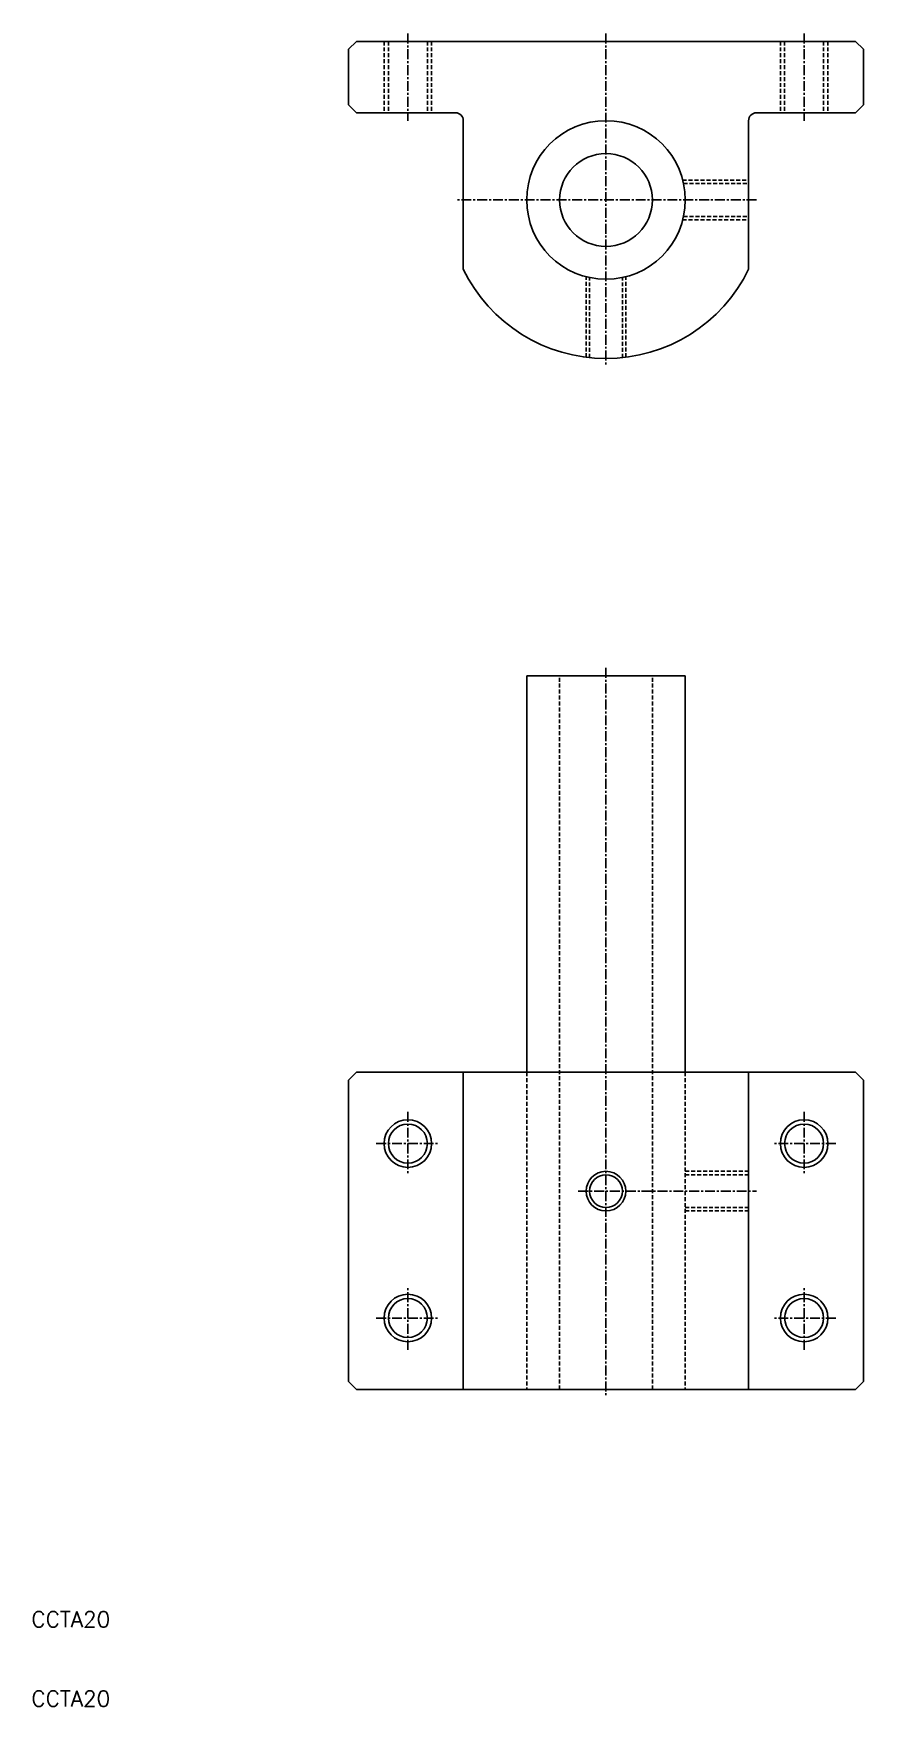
# Model space of a CAD drawing. Extents: x 10 to 115, y 10 to 221.
import ezdxf

# ---------------------------------------------------------------- set-up
doc = ezdxf.new("R2010")
doc.units = 0
doc.linetypes.add('CENTER', pattern=[2, 1.25, -0.25, 0.25, -0.25])
doc.linetypes.add('DASHED', pattern=[0.75, 0.5, -0.25])
doc.layers.get('0').update_dxf_attribs({"linetype": 'CONTINUOUS'})
doc.layers.add('CENTER', color=1, linetype='CENTER')
doc.styles.get("Standard").update_dxf_attribs({"font": 'txt.shx'})

msp = doc.modelspace()

# ---------------------------------------------------------------- linework, layer by layer
at = {"color": 7, "linetype": 'CONTINUOUS'}
for p, q in [((51, 220), (50, 219)), ((114, 220), (51, 220)), ((115, 219), (114, 220)), ((50, 219), (50, 212)), ((115, 212), (115, 219)), ((50, 212), (51, 211)), ((114, 211), (115, 212)), ((51, 211), (63.5, 211)), ((64.5, 210), (64.5, 191.28)), ((100.5, 210), (100.5, 191.28)), ((101.5, 211), (114, 211)), ((72.5, 90), (72.5, 140)), ((72.5, 140), (92.5, 140)), ((92.5, 90), (92.5, 140)), ((50, 89), (51, 90)), ((50, 89), (50, 51)), ((114, 90), (51, 90)), ((64.5, 50), (64.5, 90)), ((100.5, 50), (100.5, 90)), ((114, 90), (115, 89)), ((115, 51), (115, 89)), ((51, 50), (50, 51)), ((115, 51), (114, 50)), ((51, 50), (114, 50))]:
    msp.add_line(p, q, dxfattribs=at)
at = {"color": 3, "linetype": 'DASHED'}
for p, q in [((54.5, 220), (54.5, 211)), ((55.04, 220), (55.04, 211)), ((59.96, 220), (59.96, 211)), ((60.5, 220), (60.5, 211)), ((104.5, 220), (104.5, 211)), ((105.04, 220), (105.04, 211)), ((109.96, 220), (109.96, 211)), ((110.5, 220), (110.5, 211)), ((92.18, 202.5), (100.5, 202.5)), ((92.28, 202.07), (100.5, 202.07)), ((92.18, 197.5), (100.5, 197.5)), ((92.28, 197.93), (100.5, 197.93)), ((80, 180.16), (80, 190.32)), ((80.43, 180.11), (80.43, 190.18)), ((84.57, 180.11), (84.57, 190.18)), ((85, 180.16), (85, 190.32)), ((76.65, 50), (76.65, 140)), ((88.35, 50), (88.35, 140)), ((72.5, 90), (72.5, 50)), ((92.5, 90), (92.5, 50)), ((100.5, 77.5), (92.5, 77.5)), ((100.5, 77.07), (92.5, 77.07)), ((100.5, 72.93), (92.5, 72.93)), ((100.5, 72.5), (92.5, 72.5))]:
    msp.add_line(p, q, dxfattribs=at)
at = {"color": 7, "linetype": 'CONTINUOUS'}
for centre, radius in [((82.5, 200), 10), ((82.5, 200), 5.85), ((57.5, 81), 2.46), ((107.5, 81), 2.46), ((82.5, 75), 2.07), ((57.5, 59), 2.46), ((107.5, 59), 2.46)]:
    msp.add_circle(centre, radius, dxfattribs=at)
at = {"color": 3, "linetype": 'CONTINUOUS'}
for centre, radius in [((57.5, 81), 3), ((107.5, 81), 3), ((82.5, 75), 2.5), ((57.5, 59), 3), ((107.5, 59), 3)]:
    msp.add_circle(centre, radius, dxfattribs=at)
at = {"color": 7, "linetype": 'CONTINUOUS'}
for centre, radius, start, end in [((63.5, 210), 1, 0, 90), ((101.5, 210), 1, 90, 180), ((82.5, 200), 20, 205.8419, 334.1581)]:
    msp.add_arc(centre, radius, start, end, dxfattribs=at)
at = {"layer": 'CENTER', "color": 1, "linetype": 'CENTER'}
for p, q in [((57.5, 221), (57.5, 210)), ((82.5, 221), (82.5, 179)), ((107.5, 221), (107.5, 210)), ((101.5, 200), (63.5, 200)), ((82.5, 141), (82.5, 49)), ((57.5, 85), (57.5, 77)), ((107.5, 85), (107.5, 77)), ((53.5, 81), (61.5, 81)), ((111.5, 81), (103.5, 81)), ((79, 75), (101.5, 75)), ((57.5, 55), (57.5, 63)), ((107.5, 55), (107.5, 63)), ((53.5, 59), (61.5, 59)), ((111.5, 59), (103.5, 59))]:
    msp.add_line(p, q, dxfattribs=at)

# ---------------------------------------------------------------- texts
at = {"color": 7, "linetype": 'CONTINUOUS'}
for p in [(10, 20), (10, 10)]:
    msp.add_text('CCTA20', height=2, dxfattribs=at).set_placement(p)

doc.saveas('drawing.dxf')
